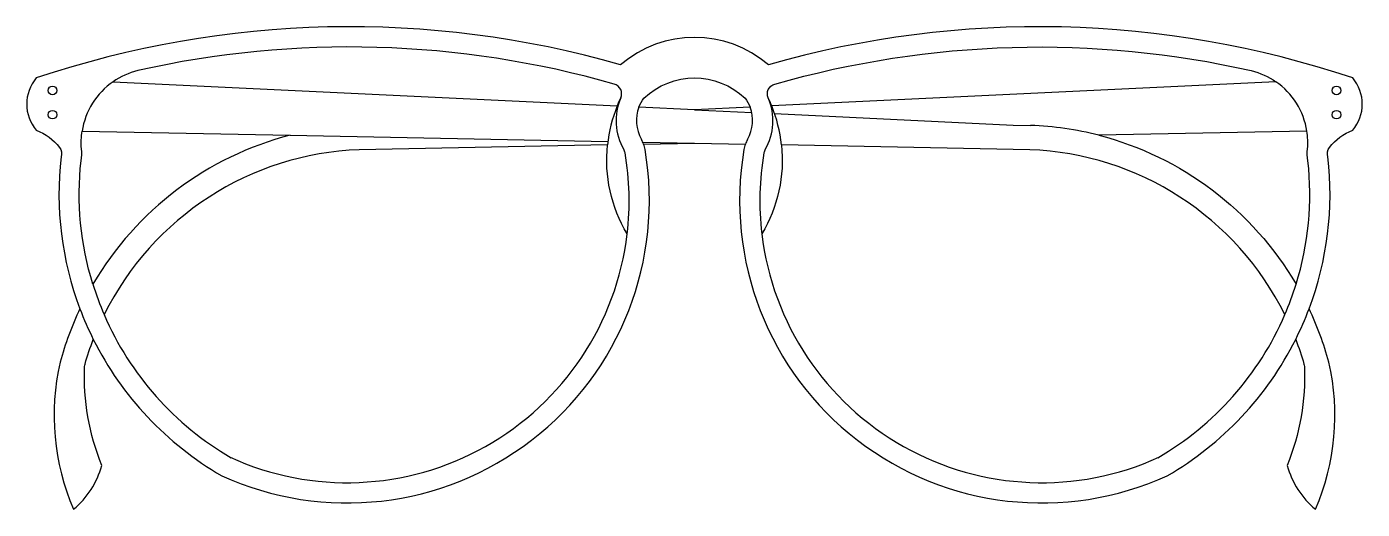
# Model space of a CAD drawing. Extents: x 2.517 to 2.649, y 3.349 to 3.397.
import ezdxf

# ---------------------------------------------------------------- set-up
doc = ezdxf.new("R2010")
doc.units = 0
doc.layers.add('ACES', color=7, linetype='CONTINUOUS')
doc.layers.add('ACES-I', color=251, linetype='CONTINUOUS')

msp = doc.modelspace()

# ---------------------------------------------------------------- linework, layer by layer
at = {"layer": 'ACES', "color": 0}
for points in [[(2.522102357800969, 3.369113389545324, 0.0445307354393871), (2.520150168606236, 3.363826912898336, 0.1605317406349825), (2.521473020274757, 3.349321265014078, 0.1511052369283833), (2.524268771374628, 3.353642330412094, -0.108140708683491), (2.522564144218228, 3.363423560059926, -0.05961665552439468), (2.522602469452885, 3.363658071101543, -0.02194571715052293), (2.523423091908992, 3.366093764926305, 0.1470570562454051), (2.53610450264909, 3.352634925088545, 0.6023983015181075), (2.577909167143599, 3.384836452314436, 0.04506484757786763), (2.577770429244143, 3.385357996782174), (2.582795394719002, 3.385456706532318), (2.587820360193866, 3.385357996782174, 0.0450648475778803), (2.587681622294409, 3.384836452314436, 0.6023983015181075), (2.629486286788917, 3.352634925088544, 0.1470570562454081), (2.642167697529013, 3.366093764926299, -0.02194571715052328), (2.642988319985124, 3.363658071101543, -0.05961665552439464), (2.643026645219781, 3.363423560059926, -0.1081407086834921), (2.641322018063381, 3.353642330412094, 0.1511052369283833), (2.644117769163252, 3.349321265014078, 0.1605317406349861), (2.645440620831773, 3.363826912898336, 0.04453073543940644), (2.643488431637039, 3.369113389545326, 0.1192568637945233), (2.645350569843141, 3.384103948071739, -0.250760698972442), (2.645508644940896, 3.385034316610864, -0.1368702947641329), (2.647795394719004, 3.38673355784432, 0.3684116293101122), (2.647795394719004, 3.391890880617487, 0.1520258388203815), (2.590104976691484, 3.393192635489302, 0.3691380900227088), (2.575485812746525, 3.393192635489302, 0.1520258388203815), (2.517795394719005, 3.391890880617487, 0.3684116293101124), (2.517795394719005, 3.38673355784432, -0.1368702947641329), (2.520082144497113, 3.385034316610864, -0.250760698972442), (2.520240219594867, 3.384103948071739, 0.1192568637945385)], [(2.527815159341141, 3.392622593381394, 0.09206849351161198), (2.525376710427506, 3.391525856620544), (2.57516575096884, 3.389128621723442, -0.01456828824018025), (2.575519966511082, 3.38992854735913, 0.4526011349340517), (2.574876936654899, 3.391286604794876, 0.1257407594879039)], [(2.59071385278311, 3.391286604794876, -0.1257407594879038), (2.637775630096868, 3.392622593381394, -0.09206849351162447), (2.640214079010503, 3.391525856620544), (2.590425038469168, 3.389128621723442, 0.0154546680136263), (2.590070822926927, 3.38992854735913, -0.452601134934048)], [(2.587795394719004, 3.389890880617488, -0.06768166815837853), (2.588280264830576, 3.389025355499451), (2.582795394719002, 3.388761270835546), (2.577310524607433, 3.389025355499451, -0.0676816681583674), (2.577795394719005, 3.389890880617488, -0.3999999999999828)], [(2.522251220008573, 3.384914178686181, -0.05933986812073501), (2.522315631209127, 3.386644762922889), (2.542878786136916, 3.38624082305599, 0.2002938059610916), (2.523383314177109, 3.371538150255404, -0.1027233097631666), (2.522210586008761, 3.383727453063869, 0.09994008904919383)], [(2.643339569429435, 3.384914178686181, 0.05933986812073267), (2.643275158228882, 3.386644762922889), (2.622712003301093, 3.38624082305599, -0.2002938059610951), (2.6422074752609, 3.371538150255404, 0.1027233097631654), (2.643380203429248, 3.383727453063869, -0.09994008904919383)]]:
    msp.add_lwpolyline(points, format="xyb", close=True, dxfattribs=at)
for points in [[(2.536934614462791, 3.354454516904517, 0.5082201039542851), (2.57614540940977, 3.376511124912852, -0.1629788707654035), (2.574202918690712, 3.385287917081701), (2.549687485260371, 3.384806339184165, 0.275384480939746), (2.524494583049086, 3.368530316993367, 0.1607021028538951), (2.537021170162883, 3.35441520788106)], [(2.628569619275126, 3.35441520788106, 0.1607021028539293), (2.641096206388923, 3.368530316993367, 0.275384480939745), (2.615903304177623, 3.384806339184165), (2.591387870747297, 3.385287917081701, -0.1629788707654027), (2.589445380028239, 3.376511124912852, 0.5082201039542854), (2.628656174975218, 3.354454516904517, 0.5082201039542854)]]:
    msp.add_lwpolyline(points, format="xyb", dxfattribs=at)
at = {"layer": 'ACES-I', "color": 0}
for p, q in [((2.582795394719002, 3.388761270835546), (2.588445644898247, 3.38848922347814)), ((2.590704717860612, 3.388380453988276), (2.614263656010464, 3.387246141937724)), ((2.614263656010464, 3.387246141937724), (2.615990303656268, 3.387211895820164)), ((2.542878786136916, 3.38624082305599), (2.574242602645407, 3.385624716436632)), ((2.577689585532293, 3.385557004365531), (2.582795394719002, 3.385456706532318))]:
    msp.add_line(p, q, dxfattribs=at)
for centre in [(2.519390000343003, 3.390669623446463), (2.646200789095007, 3.390669623446463), (2.519390000343003, 3.388271080245275), (2.646200789095007, 3.388271080245275)]:
    msp.add_circle(centre, 0.0004255446225118753, dxfattribs=at)
for centre, radius, start, end in [((2.529548736956791, 3.38550906072198), 0.007321723720958288, 124.7373121244624, 171.0765893093964), ((2.636042052481217, 3.38550906072198), 0.007321723720958288, 8.923410690603102, 55.26268787553474), ((2.580735358741571, 3.387675327283215), 0.005681312949341773, 156.6340758090293, 210.0548751379123), ((2.584855430696437, 3.387675327283215), 0.005681312949341773, 329.9451248620876, 23.36592419096998), ((2.588105571369099, 3.38384367853765), 0.01397746674000698, 157.7836791519049, 174.0692595807454), ((2.580735358741571, 3.387675327283215), 0.003681312949341772, 158.4862405606139, 210.0548751379077), ((2.584855430696437, 3.387675327283215), 0.003681312949341772, 329.9451248620924, 21.51375943938352), ((2.577311150442823, 3.383800041251108), 0.01415513436946764, 6.033624877053994, 22.11343639029716), ((2.614844570581053, 3.355532099049047), 0.03170050831988224, 75.63015888524339, 87.92874078608489), ((2.574952374169985, 3.384329130610598), 0.001, 9.735915857755037, 30.05487513792103), ((2.574952374169985, 3.384329130610598), 0.003, 20.05703507104018, 30.05487513792103), ((2.590638415268023, 3.384329130610598), 0.003, 149.945124862079, 159.9429649289569), ((2.590638415268023, 3.384329130610598), 0.001, 149.945124862079, 170.264084142245), ((2.54849248592302, 3.379789186249048), 0.0278465413200258, 353.2395339311202, 9.735915857754387), ((2.617098303514989, 3.379789186249048), 0.0278465413200258, 170.2640841422456, 186.7604660688798), ((2.552149295626233, 3.380456779614312), 0.03011683313984008, 197.2255715292079, 203.3287636270986), ((2.613441493811775, 3.380456779614312), 0.03011683313984008, 336.6712363729086, 342.7744284707923), ((2.552149295626233, 3.380456779614312), 0.03211683313984008, 200.6826416549376, 206.5649120841615), ((2.613441493811775, 3.380456779614312), 0.03211683313984008, 333.4350879158392, 339.3173583450658)]:
    msp.add_arc(centre, radius, start, end, dxfattribs=at)

doc.saveas('drawing.dxf')
